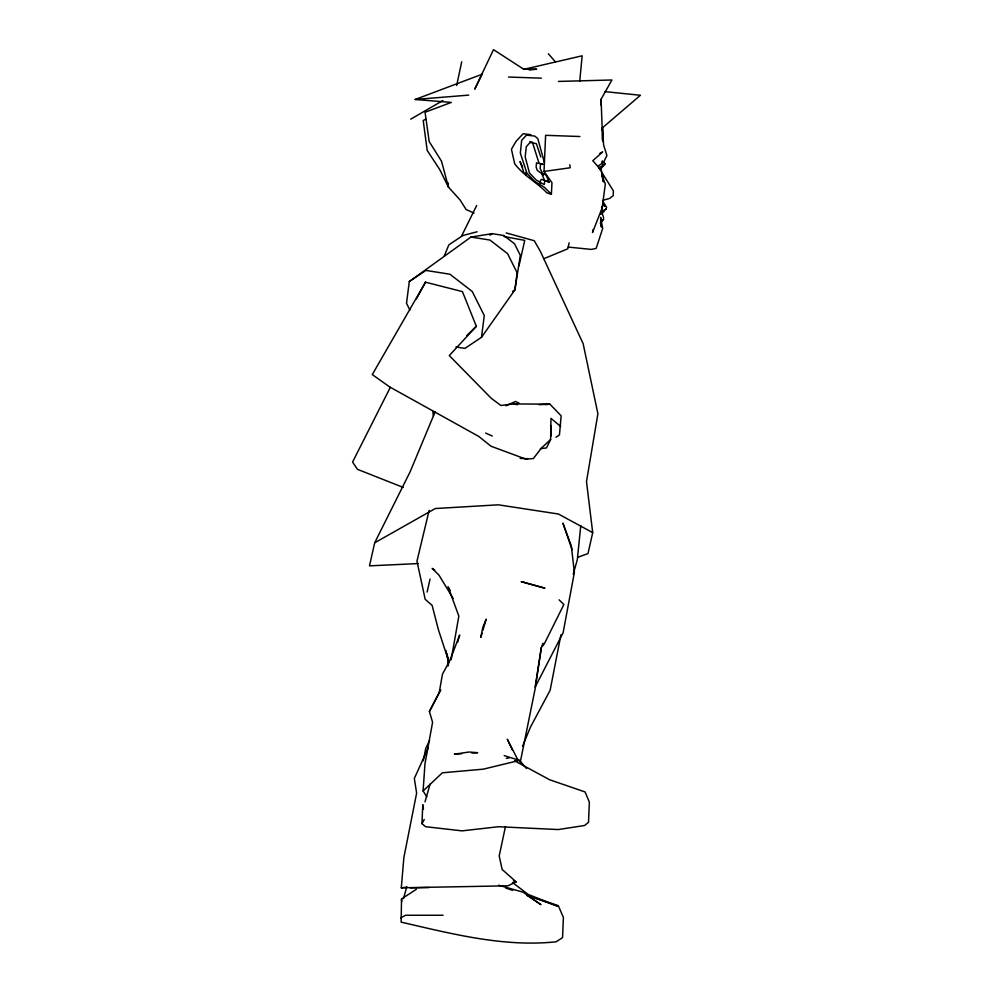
<?xml version="1.0" encoding="UTF-8"?>
<svg xmlns="http://www.w3.org/2000/svg" width="993" height="993" viewBox="0 0 993 993"><rect width="100%" height="100%" fill="white"/><g stroke="black" fill="none" stroke-linecap="round" stroke-linejoin="round"><path stroke-width="1.49" d="M601.063 105.171L601.075 99.226L611.936 79.986L558.438 81.426M498.61 885.197L523.249 892.248L540.924 904.648L526.96 895.252L558.302 905.678L563.391 917.482L562.547 937.628L556.105 941.798C503.699 947.372 451.815 933.792 401.147 922.137L401.532 898.95L416.39 889.281M514.56 760.775L549.613 779.753L585.1 791.955L589.358 802.183L588.514 822.328L584.567 825.506L558.227 829.552L498.511 826.722L462.08 830.868L425.538 826.697L421.975 823.594L422.77 804.653L423.428 809.183M530.833 134.651L523.088 133.757L516.099 141.279L511.432 149.26L514.659 163.684C523.559 175.749 536.915 182.253 546.907 192.89L551.388 194.231L551.971 182.687L544.015 171.441L545.616 135.309L579.887 136.525M555.993 437.28L559.456 434.872L561.157 415.819L549.911 404.176L539.038 404.685M602.255 130.443L601.075 99.226M426.779 796.882L423.105 790.949L424.954 763.94L432.588 722.283L429.398 711.497L440.731 689.75M540.329 448.65L546.411 447.98L550.619 439.539L550.978 418.363L560.673 426.444M447.769 665.124L448.141 660.643L445.869 650.477M505.474 826.486L499.206 855.954L502.148 869.483L516.174 881.908L507.944 885.818L401.296 887.792L403.866 857.604L416.638 793.072L414.317 778.462L428.219 747.928M579.726 81.414L582.146 55.807L523.547 69.411M448.253 665.769L448.699 661.164L446.949 653.791M580.781 525.533L577.318 559.58L573.209 574.326M540.142 183.196L540.527 180.217L541.806 179.348L549.104 182.166L546.088 175.116L542.463 173.117L540.118 168.438L540.564 164.292L543.097 164.329L536.518 162.864L536.133 167.035L537.25 170.324L542.848 174.483M455.924 346.991L464.935 348.406L481.493 337.31L514.908 289.882L520.32 255.362L514.523 243.781L503.786 235.49L492.23 233.665L470.967 237.054L409.302 281.54L406.522 303.299L409.873 309.99M481.493 337.31L484.274 315.551L472.209 291.445L449.903 274.217L425.873 270.431L409.302 281.54M559.121 599.846L563.875 604.526L544.288 643.886L541.346 647.486L535.177 688.596L520.233 762.363M541.346 647.486L535.153 687.057L563.105 632.752L574.376 572.44L571.335 546.001L562.907 523.075L572.08 549.7M429.398 711.497L439.191 692.816L442.444 674.235L450.015 660.122L459.685 635.011L457.612 642.372M451.17 659.749L458.84 616.094L448.029 586.578M447.855 665.744L448.699 661.164L438.347 629.574L432.116 605.345L425.178 599.325L416.973 561.144L429.15 510.303M593.069 229.557L592.523 232.499L602.168 207.909L605.308 184.127L602.043 175.19L603.372 181.806L601.299 170.262L592.796 160.729L602.652 151.941L599.909 153.369M423.341 760.7L425.687 748.623L429.559 740.48M560.908 634.875L550.134 690.296L530.448 727.149L522.603 746.153M456.668 85.46L461.708 61.802M435.095 411.921L410.171 471.712L374.684 542.799L369.483 565.861L418.363 563.552M427.127 592.051L430.056 579.018M518.991 265.826L524.738 240.38L504.059 236.533M569.15 242.826L567.81 248.796L543.866 258.689M506.182 232.933L534.259 240.716L540.391 251.415L583.139 343.677L597.898 413.758L586.491 481.605L592.709 532.645L587.993 553.585L577.889 557.259M403.518 898.615L406.758 886.861M425.004 801.86L430.106 784.098M482.052 633.174L480.811 637.382L482.759 627.464L486.185 619.16L482.871 630.369M541.905 646.083L543.022 643.278M444.169 256.256L448.824 244.874L462.974 235.453L477.124 231.803M461.534 236.135L476.665 205.526M390.336 387.295L352.577 462.068L357.43 469.304L403.22 487.426M439.191 692.816L440.532 690.247M416.452 298.868L425.488 282.186L462.44 291.619L476.342 326.312L449.283 355.581L491.262 398.305L500.869 405.479L513.431 403.915L549.911 404.176L545.356 404.585M421.975 823.594L424.259 819.498M425.488 282.186L372.288 374.572L389.591 386.885L478.787 436.436L491.014 446.229L525.93 459.151L533.365 458.53L541.433 448.079L550.619 439.539M600.07 169.828L605.022 163.907L602.366 160.928M598.804 168.078L605.022 163.907M466.772 335.56L476.342 326.312M423.105 790.949L442.369 772.802L483.38 769.153L519.5 760.39L526.526 768.532M601.77 128.395L640.423 95.278L605.109 91.641M600.827 214.24L604.042 211.571M489.946 235.192L492.23 233.665M512.537 291.483L514.908 289.882L517.105 272.703L507.572 253.662L489.946 240.045L470.967 237.054M410.754 119.16L442.878 100.541M374.684 542.799L435.282 508.54L498.325 504.816L558.463 514.026L592.709 532.645M400.738 917.892L405.591 915.261L443.077 915.248M425.86 119.135L423.204 120.476L427.189 150.452L439.638 169.356L448.476 187.143L460.082 199.978L466.102 209.523L474.021 213.073M505.983 405.789L515.466 401.457L519.128 403.17M447.955 182.749L448.476 187.143L441.488 161.139L429.187 141.565L425.054 112.271L451.281 102.416L415.186 99.474L482.164 74.227L474.728 89.171L493.509 49.65L523.385 69.013L536.679 69.187L529.294 70.019M602.763 200.363L609.714 198.401L613.252 195.547L613.351 190.805L601.224 171.466M506.293 758.391L509.173 757.858M544.015 171.441L570.168 167.78L569.808 164.764M401.296 887.792L406.956 887.208M415.186 99.474L468.696 95.117M461.633 753.712L454.335 754.171L469.044 752.024L477.695 752.694L471.849 753.066M410.308 887.829L429.113 887.543M508.503 77.044L541.371 78.162M520.171 458.394L527.544 458.679M568.195 247.071L591.282 249.417L596.172 248.374L602.701 228.39L600.628 217.355L601.348 227.025L600.641 219.838M513.431 403.915L517.502 404.734M529.927 141.49L532.434 142.247L538.914 162.889M504.196 755.611L519.5 760.39M505.611 887.978L512.723 890.398M526.96 895.252L557.843 906.261L528.015 894.358L512.475 882.492M513.393 880.903L516.174 881.908M549.104 182.166L546.051 180.689L544.673 181.508L544.238 184.425L543.072 183.978L536.108 179.981L529.443 172.931L525.185 156.919L526.29 146.728L530.051 142.483L536.381 143.675L540.8 157.043M485.602 433.072L492.292 436.026M434.711 569.982L432.154 568.393L438.931 575.071L453.156 598.481M602.652 204.732L605.184 206.507L603.756 204.992M543.308 175.078L541.793 173.663L544.698 180.738M551.388 194.231L544.288 187.193L534.706 181.496L526.911 173.179L520.344 153.183L521.673 140.274L526.501 135.135L534.731 136.078L537.821 138.648L544.387 162.542M548.359 53.783L555.286 61.715M606.686 207.438L602.515 200.847M599.611 168.897L597.997 166.315L603.806 161.921L606.909 155.516L603.607 145.04L602.428 127.576L602.466 139.79M448.774 587.93L450.288 590.624M517.713 759.521L507.299 739.239L512.487 750.224M522.591 167.06L520.022 161.474L523.758 172.05M525.173 172.645L526.451 175.438M602.267 213.594L603.67 217.752M601.981 161.66L602.875 166.079M601.547 207.041L602.205 212.229M432.836 411.325L433.42 415.918M401.532 898.95L401.706 901.718M550.681 425.476L551.177 435.977M602.428 127.576L602.639 141.068M603.558 219.143L600.393 223.14L603.558 219.143M606.251 208.865L602.49 211.472L606.251 208.865M524.105 582.345L521.164 581.724L544.971 588.216L524.105 582.345"/></g></svg>
